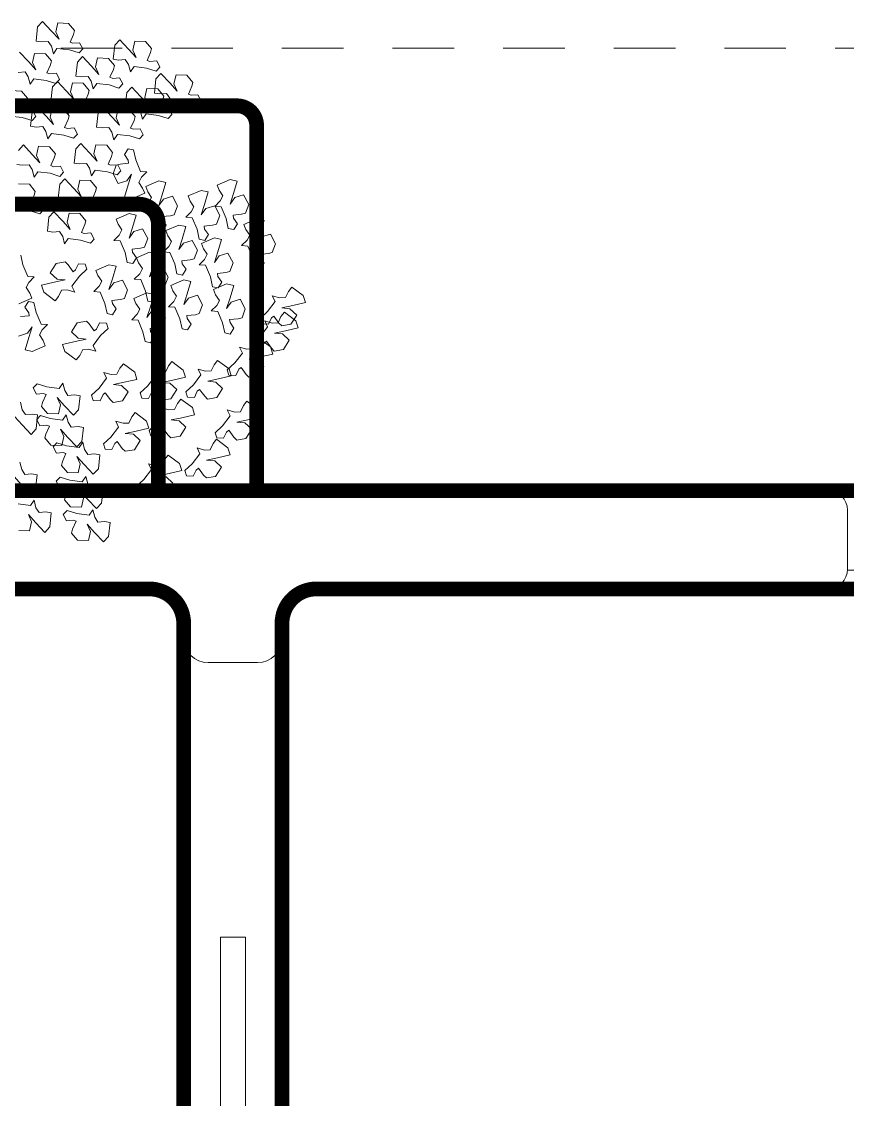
# Model space of a CAD drawing. Header units: metres. Extents: x 14 to 11050, y -346 to 476.
# Drawn here: x 219.482 to 221.162, y -199.29 to -197.098 of the extents above; entities that cross this region are included whole.
import ezdxf

# ---------------------------------------------------------------- set-up
doc = ezdxf.new("R2010")
doc.units = ezdxf.units.M
doc.linetypes.add('0', pattern=[0])
doc.linetypes.add('HIDDEN2', pattern=[0.1875, 0.125, -0.0625])
doc.layers.get('0').update_dxf_attribs({"color": 250, "linetype": '0', "lineweight": 20})
for name, color, linetype, lineweight in [('A-DOOR', 35, 'Continuous', 5), ('A-WALL', 250, 'Continuous', 20), ('ARBOLES', 86, 'Continuous', 0), ('baños', 140, 'Continuous', 0), ('muros bajitos', 252, 'Continuous', 5), ('SE-3', 253, 'Continuous', 5)]:
    doc.layers.add(name, color=color, linetype=linetype, lineweight=lineweight)
doc.layers.add('REVESTIMIENTO EXTERIOR', color=7, linetype='Continuous', lineweight=5, true_color=0xffdebd)
doc.layers.add('Techos 1', color=7, linetype='HIDDEN2', lineweight=9, true_color=0x42391a)
doc.styles.get("Standard").update_dxf_attribs({"font": 'arial.ttf', "height": 0.1875})

# ---------------------------------------------------------------- blocks, each defined once
blk = doc.blocks.new('TREES')
at = {"layer": 'ARBOLES', "color": 252, "true_color": 0x8da178}
for p, q in [((-0.02161, 0.17486), (-0.02471, 0.17078)), ((-0.01485, 0.16891), (-0.02161, 0.17486)), ((-0.01112, 0.1749), (-0.01194, 0.16854)), ((-0.00358, 0.17531), (-0.01112, 0.1749)), ((0.00101, 0.17078), (-0.00358, 0.17531)), ((-0.02471, 0.17078), (-0.02491, 0.16095)), ((-0.00918, 0.16367), (-0.01485, 0.16891)), ((-0.01194, 0.16854), (-0.00918, 0.16367)), ((-0.00134, 0.16237), (0.00054, 0.16802)), ((0.00054, 0.16802), (0.00101, 0.17078)), ((0.03271, 0.16734), (0.02961, 0.16326)), ((0.03947, 0.16139), (0.03271, 0.16734)), ((0.0432, 0.16738), (0.04237, 0.16102)), ((0.05074, 0.16779), (0.0432, 0.16738)), ((0.05533, 0.16326), (0.05074, 0.16779)), ((-0.02491, 0.16095), (-0.02107, 0.16073)), ((-0.02107, 0.16073), (-0.01644, 0.16153)), ((-0.01644, 0.16153), (-0.014, 0.1584)), ((-0.014, 0.1584), (-0.01216, 0.15338)), ((-0.01216, 0.15338), (-0.01, 0.1573)), ((-0.01, 0.1573), (-0.00136, 0.15702)), ((-0.00136, 0.15702), (0.00556, 0.15556)), ((0.00066, 0.16182), (-0.00134, 0.16237)), ((0.00528, 0.16262), (0.00066, 0.16182)), ((0.00788, 0.15862), (0.00528, 0.16262)), ((0.00556, 0.15556), (0.00788, 0.15862)), ((0.02961, 0.16326), (0.02941, 0.15343)), ((0.04514, 0.15615), (0.03947, 0.16139)), ((0.04237, 0.16102), (0.04514, 0.15615)), ((0.05297, 0.15485), (0.05486, 0.1605)), ((0.05486, 0.1605), (0.05533, 0.16326)), ((-0.02889, 0.14637), (-0.03565, 0.15233)), ((-0.02516, 0.15237), (-0.02598, 0.146)), ((-0.01762, 0.15277), (-0.02516, 0.15237)), ((-0.01303, 0.14824), (-0.01762, 0.15277)), ((0.00817, 0.15327), (0.00508, 0.14919)), ((0.01493, 0.14732), (0.00817, 0.15327)), ((0.01866, 0.15331), (0.01784, 0.14695)), ((0.0262, 0.15372), (0.01866, 0.15331)), ((0.03079, 0.14919), (0.0262, 0.15372)), ((0.02941, 0.15343), (0.03325, 0.15321)), ((0.03325, 0.15321), (0.03788, 0.15401)), ((0.03788, 0.15401), (0.04032, 0.15089)), ((0.04032, 0.15089), (0.04215, 0.14586)), ((0.04215, 0.14586), (0.04432, 0.14978)), ((0.04432, 0.14978), (0.05296, 0.1495)), ((0.05296, 0.1495), (0.05988, 0.14804)), ((0.05497, 0.1543), (0.05297, 0.15485)), ((0.0596, 0.1551), (0.05497, 0.1543)), ((0.0622, 0.1511), (0.0596, 0.1551)), ((0.05988, 0.14804), (0.0622, 0.1511)), ((-0.02321, 0.14113), (-0.02889, 0.14637)), ((-0.02598, 0.146), (-0.02321, 0.14113)), ((-0.01538, 0.13983), (-0.01349, 0.14549)), ((-0.01349, 0.14549), (-0.01303, 0.14824)), ((0.00508, 0.14919), (0.00487, 0.13936)), ((0.02061, 0.14208), (0.01493, 0.14732)), ((0.01784, 0.14695), (0.02061, 0.14208)), ((0.02844, 0.14078), (0.03033, 0.14643)), ((0.03033, 0.14643), (0.03079, 0.14919)), ((0.06028, 0.14261), (0.06008, 0.13278)), ((0.06337, 0.1467), (0.06028, 0.14261)), ((0.07013, 0.14075), (0.06337, 0.1467)), ((0.07386, 0.14674), (0.07304, 0.14037)), ((0.0814, 0.14715), (0.07386, 0.14674)), ((0.08599, 0.14262), (0.0814, 0.14715)), ((0.08553, 0.13986), (0.08599, 0.14262)), ((-0.0351, 0.1382), (-0.03048, 0.139)), ((-0.03048, 0.139), (-0.02803, 0.13587)), ((-0.02803, 0.13587), (-0.0262, 0.13084)), ((-0.0262, 0.13084), (-0.02404, 0.13476)), ((-0.02404, 0.13476), (-0.01539, 0.13448)), ((-0.01539, 0.13448), (-0.00847, 0.13303)), ((-0.01338, 0.13928), (-0.01538, 0.13983)), ((-0.00875, 0.14008), (-0.01338, 0.13928)), ((-0.00759, 0.13449), (-0.01069, 0.1304)), ((-0.00616, 0.13608), (-0.00875, 0.14008)), ((-0.00847, 0.13303), (-0.00616, 0.13608)), ((-0.00083, 0.12853), (-0.00759, 0.13449)), ((0.0029, 0.13452), (0.00207, 0.12816)), ((0.01044, 0.13493), (0.0029, 0.13452)), ((0.00487, 0.13936), (0.00872, 0.13914)), ((0.00872, 0.13914), (0.01334, 0.13994)), ((0.01502, 0.1304), (0.01044, 0.13493)), ((0.01334, 0.13994), (0.01579, 0.13681)), ((0.01579, 0.13681), (0.01762, 0.13179)), ((0.01762, 0.13179), (0.01978, 0.13571)), ((0.01978, 0.13571), (0.02843, 0.13543)), ((0.02843, 0.13543), (0.03535, 0.13397)), ((0.03044, 0.14023), (0.02844, 0.14078)), ((0.03507, 0.14103), (0.03044, 0.14023)), ((0.03766, 0.13703), (0.03507, 0.14103)), ((0.03535, 0.13397), (0.03766, 0.13703)), ((0.04409, 0.13543), (0.04099, 0.13135)), ((0.05085, 0.12948), (0.04409, 0.13543)), ((0.05458, 0.13547), (0.05376, 0.12911)), ((0.06212, 0.13588), (0.05458, 0.13547)), ((0.06671, 0.13135), (0.06212, 0.13588)), ((0.07581, 0.13551), (0.07013, 0.14075)), ((0.07304, 0.14037), (0.07581, 0.13551)), ((0.08364, 0.13421), (0.08553, 0.13986)), ((0.09027, 0.13446), (0.08564, 0.13366)), ((0.09286, 0.13046), (0.09027, 0.13446)), ((-0.01069, 0.1304), (-0.01089, 0.12057)), ((0.00484, 0.12329), (-0.00083, 0.12853)), ((0.00207, 0.12816), (0.00484, 0.12329)), ((0.01267, 0.12199), (0.01456, 0.12764)), ((0.01456, 0.12764), (0.01502, 0.1304)), ((0.04099, 0.13135), (0.04079, 0.12152)), ((0.05652, 0.12424), (0.05085, 0.12948)), ((0.05376, 0.12911), (0.05652, 0.12424)), ((0.06008, 0.13278), (0.06392, 0.13257)), ((0.06392, 0.13257), (0.06855, 0.13337)), ((0.06436, 0.12294), (0.06624, 0.12859)), ((0.06624, 0.12859), (0.06671, 0.13135)), ((0.06855, 0.13337), (0.07099, 0.13024)), ((0.07099, 0.13024), (0.07282, 0.12521)), ((0.07282, 0.12521), (0.07499, 0.12914)), ((0.07499, 0.12914), (0.08363, 0.12886)), ((0.08363, 0.12886), (0.09055, 0.1274)), ((0.08564, 0.13366), (0.08364, 0.13421)), ((0.09055, 0.1274), (0.09286, 0.13046)), ((-0.03163, 0.12556), (-0.03917, 0.12515)), ((-0.02704, 0.12103), (-0.03163, 0.12556)), ((-0.02751, 0.11827), (-0.02704, 0.12103)), ((-0.01089, 0.12057), (-0.00705, 0.12035)), ((-0.00705, 0.12035), (-0.00242, 0.12116)), ((-0.00242, 0.12116), (0.00002, 0.11803)), ((0.01467, 0.12144), (0.01267, 0.12199)), ((0.0193, 0.12224), (0.01467, 0.12144)), ((0.02189, 0.11824), (0.0193, 0.12224)), ((0.03618, 0.11951), (0.03536, 0.11314)), ((0.04372, 0.11991), (0.03618, 0.11951)), ((0.04079, 0.12152), (0.04463, 0.1213)), ((0.04831, 0.11538), (0.04372, 0.11991)), ((0.04463, 0.1213), (0.04926, 0.1221)), ((0.04926, 0.1221), (0.0517, 0.11897)), ((0.06636, 0.12239), (0.06436, 0.12294)), ((0.07098, 0.12319), (0.06636, 0.12239)), ((0.07358, 0.11919), (0.07098, 0.12319)), ((-0.0294, 0.11262), (-0.02751, 0.11827)), ((-0.0274, 0.11207), (-0.0294, 0.11262)), ((-0.02277, 0.11287), (-0.0274, 0.11207)), ((-0.01986, 0.11572), (-0.02296, 0.11163)), ((-0.02017, 0.10887), (-0.02277, 0.11287)), ((-0.0131, 0.10977), (-0.01986, 0.11572)), ((-0.00937, 0.11576), (-0.01019, 0.10939)), ((-0.00183, 0.11616), (-0.00937, 0.11576)), ((0.00276, 0.11163), (-0.00183, 0.11616)), ((0.00002, 0.11803), (0.00185, 0.113)), ((0.00185, 0.113), (0.00402, 0.11692)), ((0.00402, 0.11692), (0.01266, 0.11664)), ((0.01266, 0.11664), (0.01958, 0.11519)), ((0.01958, 0.11519), (0.02189, 0.11824)), ((0.02259, 0.11538), (0.02239, 0.10555)), ((0.02569, 0.11947), (0.02259, 0.11538)), ((0.03245, 0.11351), (0.02569, 0.11947)), ((0.03812, 0.10827), (0.03245, 0.11351)), ((0.03536, 0.11314), (0.03812, 0.10827)), ((0.04596, 0.10697), (0.04784, 0.11263)), ((0.04784, 0.11263), (0.04831, 0.11538)), ((0.0517, 0.11897), (0.05354, 0.11394)), ((0.05354, 0.11394), (0.0557, 0.11787)), ((0.0557, 0.11787), (0.06434, 0.11759)), ((0.06434, 0.11759), (0.07126, 0.11613)), ((0.07126, 0.11613), (0.07358, 0.11919)), ((-0.03805, 0.10755), (-0.02941, 0.10727)), ((-0.02941, 0.10727), (-0.02249, 0.10581)), ((-0.02296, 0.11163), (-0.02316, 0.1018)), ((-0.02249, 0.10581), (-0.02017, 0.10887)), ((-0.00743, 0.10452), (-0.0131, 0.10977)), ((-0.01019, 0.10939), (-0.00743, 0.10452)), ((0.00041, 0.10322), (0.00229, 0.10888)), ((0.00229, 0.10888), (0.00276, 0.11163)), ((0.02239, 0.10555), (0.02623, 0.10534)), ((0.02623, 0.10534), (0.03086, 0.10614)), ((0.03086, 0.10614), (0.0333, 0.10301)), ((0.04795, 0.10642), (0.04596, 0.10697)), ((0.05258, 0.10722), (0.04795, 0.10642)), ((0.05518, 0.10322), (0.05258, 0.10722)), ((-0.02316, 0.1018), (-0.01932, 0.10159)), ((-0.01932, 0.10159), (-0.01469, 0.10239)), ((-0.01469, 0.10239), (-0.01225, 0.09926)), ((-0.01225, 0.09926), (-0.01041, 0.09423)), ((-0.01041, 0.09423), (-0.00825, 0.09816)), ((-0.00825, 0.09816), (0.00039, 0.09787)), ((0.00039, 0.09787), (0.00731, 0.09642)), ((0.0024, 0.10267), (0.00041, 0.10322)), ((0.00703, 0.10347), (0.0024, 0.10267)), ((0.00963, 0.09947), (0.00703, 0.10347)), ((0.00731, 0.09642), (0.00963, 0.09947)), ((0.0333, 0.10301), (0.03514, 0.09798)), ((0.03514, 0.09798), (0.0373, 0.1019)), ((0.0373, 0.1019), (0.04594, 0.10162)), ((0.04594, 0.10162), (0.05286, 0.10017)), ((0.05286, 0.10017), (0.05518, 0.10322)), ((0.01256, 0.09318), (0.00946, 0.08909)), ((0.01932, 0.08723), (0.01256, 0.09318)), ((0.02305, 0.09322), (0.02222, 0.08685)), ((0.03059, 0.09363), (0.02305, 0.09322)), ((0.03517, 0.08909), (0.03059, 0.09363)), ((0.04553, 0.09265), (0.04337, 0.0884)), ((0.04934, 0.09217), (0.04553, 0.09265)), ((0.05154, 0.08545), (0.04934, 0.09217)), ((-0.02688, 0.08848), (-0.02998, 0.0844)), ((-0.02012, 0.08253), (-0.02688, 0.08848)), ((-0.01445, 0.07729), (-0.02012, 0.08253)), ((-0.01639, 0.08852), (-0.01721, 0.08216)), ((-0.00885, 0.08893), (-0.01639, 0.08852)), ((-0.00426, 0.0844), (-0.00885, 0.08893)), ((-0.00472, 0.08164), (-0.00426, 0.0844)), ((0.00946, 0.08909), (0.00926, 0.07926)), ((0.02499, 0.08198), (0.01932, 0.08723)), ((0.02222, 0.08685), (0.02499, 0.08198)), ((0.03282, 0.08069), (0.03471, 0.08634)), ((0.03471, 0.08634), (0.03517, 0.08909)), ((0.0469, 0.08279), (0.04106, 0.08159)), ((0.04337, 0.0884), (0.04638, 0.08479)), ((0.04638, 0.08479), (0.0469, 0.08279)), ((0.05561, 0.07782), (0.05154, 0.08545)), ((-0.02634, 0.07435), (-0.02171, 0.07515)), ((-0.02171, 0.07515), (-0.01926, 0.07202)), ((-0.01721, 0.08216), (-0.01445, 0.07729)), ((-0.00661, 0.07599), (-0.00472, 0.08164)), ((-0.00461, 0.07544), (-0.00661, 0.07599)), ((0.00002, 0.07624), (-0.00461, 0.07544)), ((0.00261, 0.07224), (0.00002, 0.07624)), ((0.00926, 0.07926), (0.0131, 0.07905)), ((0.0131, 0.07905), (0.01773, 0.07985)), ((0.01773, 0.07985), (0.02017, 0.07672)), ((0.02017, 0.07672), (0.022, 0.07169)), ((0.022, 0.07169), (0.02417, 0.07562)), ((0.02417, 0.07562), (0.03281, 0.07534)), ((0.03281, 0.07534), (0.03973, 0.07388)), ((0.03482, 0.08013), (0.03282, 0.08069)), ((0.03945, 0.08094), (0.03482, 0.08013)), ((0.03844, 0.08062), (0.03681, 0.07438)), ((0.04106, 0.08159), (0.03844, 0.08062)), ((0.04205, 0.07694), (0.03945, 0.08094)), ((0.03973, 0.07388), (0.04205, 0.07694)), ((0.04686, 0.07052), (0.04969, 0.07535)), ((0.04969, 0.07535), (0.04799, 0.06782)), ((0.0601, 0.07791), (0.05561, 0.07782)), ((0.05666, 0.07381), (0.0601, 0.07791)), ((0.11789, 0.07807), (0.10928, 0.07333)), ((0.12298, 0.07743), (0.11789, 0.07807)), ((0.12121, 0.0686), (0.12298, 0.07743)), ((-0.03018, 0.07457), (-0.02634, 0.07435)), ((-0.01926, 0.07202), (-0.01743, 0.06699)), ((-0.01743, 0.06699), (-0.01527, 0.07092)), ((-0.01527, 0.07092), (-0.00663, 0.07064)), ((-0.00663, 0.07064), (0.00029, 0.06918)), ((0.00029, 0.06918), (0.00261, 0.07224)), ((0.00379, 0.06784), (0.00069, 0.06375)), ((0.01055, 0.06189), (0.00379, 0.06784)), ((0.01428, 0.06788), (0.01346, 0.06151)), ((0.02182, 0.06829), (0.01428, 0.06788)), ((0.02641, 0.06375), (0.02182, 0.06829)), ((0.03681, 0.07438), (0.04093, 0.06805)), ((0.04093, 0.06805), (0.04686, 0.07052)), ((0.04799, 0.06782), (0.04621, 0.05899)), ((0.05517, 0.07013), (0.05666, 0.07381)), ((0.05818, 0.06652), (0.05517, 0.07013)), ((0.06883, 0.07244), (0.06021, 0.0677)), ((0.06021, 0.0677), (0.06195, 0.06427)), ((0.07391, 0.0718), (0.06883, 0.07244)), ((0.07214, 0.06297), (0.07391, 0.0718)), ((0.09863, 0.06869), (0.09001, 0.06395)), ((0.10372, 0.06805), (0.09863, 0.06869)), ((0.10194, 0.05922), (0.10372, 0.06805)), ((0.10928, 0.07333), (0.11102, 0.06989)), ((0.11102, 0.06989), (0.11402, 0.06628)), ((0.1195, 0.06106), (0.12121, 0.0686)), ((0.12826, 0.06836), (0.12234, 0.06589)), ((0.13238, 0.06204), (0.12826, 0.06836)), ((-0.02023, 0.06172), (-0.02777, 0.06131)), ((-0.01564, 0.05718), (-0.02023, 0.06172)), ((0.00069, 0.06375), (0.00049, 0.05392)), ((0.01622, 0.05665), (0.01055, 0.06189)), ((0.01346, 0.06151), (0.01622, 0.05665)), ((0.02406, 0.05535), (0.02594, 0.061)), ((0.02594, 0.061), (0.02641, 0.06375)), ((0.0513, 0.05835), (0.05991, 0.06309)), ((0.05991, 0.06309), (0.05818, 0.06652)), ((0.06195, 0.06427), (0.06496, 0.06066)), ((0.06496, 0.06066), (0.06347, 0.05698)), ((0.07044, 0.05544), (0.07214, 0.06297)), ((0.07327, 0.06027), (0.07044, 0.05544)), ((0.07919, 0.06274), (0.07327, 0.06027)), ((0.08332, 0.05641), (0.07919, 0.06274)), ((0.09001, 0.06395), (0.09175, 0.06052)), ((0.09175, 0.06052), (0.09476, 0.05691)), ((0.11254, 0.0626), (0.1091, 0.0585)), ((0.11402, 0.06628), (0.11254, 0.0626)), ((0.12234, 0.06589), (0.1195, 0.06106)), ((0.13075, 0.0558), (0.13238, 0.06204)), ((-0.01799, 0.04878), (-0.01611, 0.05443)), ((-0.01611, 0.05443), (-0.01564, 0.05718)), ((0.00049, 0.05392), (0.00433, 0.05371)), ((0.00433, 0.05371), (0.00896, 0.05451)), ((0.00896, 0.05451), (0.0114, 0.05138)), ((0.02605, 0.0548), (0.02406, 0.05535)), ((0.03068, 0.0556), (0.02605, 0.0548)), ((0.03328, 0.0516), (0.03068, 0.0556)), ((0.04621, 0.05899), (0.0513, 0.05835)), ((0.06347, 0.05698), (0.06003, 0.05288)), ((0.06003, 0.05288), (0.06451, 0.05297)), ((0.06451, 0.05297), (0.06859, 0.04534)), ((0.08168, 0.05017), (0.08332, 0.05641)), ((0.09327, 0.05323), (0.08983, 0.04913)), ((0.09476, 0.05691), (0.09327, 0.05323)), ((0.10024, 0.05169), (0.10194, 0.05922)), ((0.10307, 0.05652), (0.10024, 0.05169)), ((0.109, 0.05899), (0.10307, 0.05652)), ((0.11312, 0.05266), (0.109, 0.05899)), ((0.1091, 0.0585), (0.11358, 0.05859)), ((0.11149, 0.04642), (0.11312, 0.05266)), ((0.11358, 0.05859), (0.11766, 0.05097)), ((0.1223, 0.05363), (0.12814, 0.05482)), ((0.12282, 0.05162), (0.1223, 0.05363)), ((0.12814, 0.05482), (0.13075, 0.0558)), ((0.13893, 0.05273), (0.13031, 0.04799)), ((0.14402, 0.05209), (0.13893, 0.05273)), ((-0.016, 0.04822), (-0.01799, 0.04878)), ((-0.01137, 0.04902), (-0.016, 0.04822)), ((-0.00877, 0.04502), (-0.01137, 0.04902)), ((-0.01109, 0.04197), (-0.00877, 0.04502)), ((0.01657, 0.04482), (0.00903, 0.04442)), ((0.0114, 0.05138), (0.01324, 0.04635)), ((0.01324, 0.04635), (0.0154, 0.05028)), ((0.0154, 0.05028), (0.02404, 0.05)), ((0.02116, 0.04029), (0.01657, 0.04482)), ((0.02404, 0.05), (0.03096, 0.04854)), ((0.03096, 0.04854), (0.03328, 0.0516)), ((0.05043, 0.04803), (0.04181, 0.04329)), ((0.05551, 0.04739), (0.05043, 0.04803)), ((0.05374, 0.03856), (0.05551, 0.04739)), ((0.06859, 0.04534), (0.07079, 0.03862)), ((0.07323, 0.048), (0.07907, 0.0492)), ((0.07375, 0.046), (0.07323, 0.048)), ((0.07676, 0.04239), (0.07375, 0.046)), ((0.07907, 0.0492), (0.08168, 0.05017)), ((0.08983, 0.04913), (0.09431, 0.04922)), ((0.09431, 0.04922), (0.09839, 0.04159)), ((0.10303, 0.04425), (0.10887, 0.04545)), ((0.10887, 0.04545), (0.11149, 0.04642)), ((0.11766, 0.05097), (0.11986, 0.04424)), ((0.12583, 0.04801), (0.12282, 0.05162)), ((0.12366, 0.04377), (0.12583, 0.04801)), ((0.13031, 0.04799), (0.13205, 0.04455)), ((0.14224, 0.04326), (0.14402, 0.05209)), ((-0.02665, 0.04371), (-0.01801, 0.04343)), ((-0.01801, 0.04343), (-0.01109, 0.04197)), ((-0.00456, 0.04029), (-0.00476, 0.03046)), ((-0.00146, 0.04438), (-0.00456, 0.04029)), ((0.0053, 0.03842), (-0.00146, 0.04438)), ((0.01097, 0.03318), (0.0053, 0.03842)), ((0.00903, 0.04442), (0.00821, 0.03805)), ((0.00821, 0.03805), (0.01097, 0.03318)), ((0.01881, 0.03188), (0.02069, 0.03754)), ((0.02069, 0.03754), (0.02116, 0.04029)), ((0.04181, 0.04329), (0.04355, 0.03986)), ((0.04355, 0.03986), (0.04656, 0.03625)), ((0.05203, 0.03103), (0.05374, 0.03856)), ((0.06079, 0.03833), (0.05487, 0.03585)), ((0.06491, 0.032), (0.06079, 0.03833)), ((0.07079, 0.03862), (0.07459, 0.03814)), ((0.07459, 0.03814), (0.07676, 0.04239)), ((0.08548, 0.04333), (0.07686, 0.03859)), ((0.07686, 0.03859), (0.0786, 0.03516)), ((0.09057, 0.04269), (0.08548, 0.04333)), ((0.08879, 0.03386), (0.09057, 0.04269)), ((0.09839, 0.04159), (0.10059, 0.03487)), ((0.10355, 0.04225), (0.10303, 0.04425)), ((0.10656, 0.03864), (0.10355, 0.04225)), ((0.10439, 0.03439), (0.10656, 0.03864)), ((0.11986, 0.04424), (0.12366, 0.04377)), ((0.13205, 0.04455), (0.13506, 0.04094)), ((0.13506, 0.04094), (0.13357, 0.03726)), ((0.14054, 0.03572), (0.14224, 0.04326)), ((0.14337, 0.04055), (0.14054, 0.03572)), ((0.1493, 0.04302), (0.14337, 0.04055)), ((0.15342, 0.0367), (0.1493, 0.04302)), ((-0.00476, 0.03046), (-0.00092, 0.03025)), ((-0.00092, 0.03025), (0.00371, 0.03105)), ((0.00371, 0.03105), (0.00615, 0.02792)), ((0.02081, 0.03133), (0.01881, 0.03188)), ((0.02543, 0.03213), (0.02081, 0.03133)), ((0.02803, 0.02813), (0.02543, 0.03213)), ((0.04507, 0.03257), (0.04163, 0.02847)), ((0.04656, 0.03625), (0.04507, 0.03257)), ((0.05487, 0.03585), (0.05203, 0.03103)), ((0.06328, 0.02576), (0.06491, 0.032)), ((0.0786, 0.03516), (0.08161, 0.03155)), ((0.08161, 0.03155), (0.08012, 0.02787)), ((0.08709, 0.02633), (0.08879, 0.03386)), ((0.08992, 0.03116), (0.08709, 0.02633)), ((0.09584, 0.03363), (0.08992, 0.03116)), ((0.09997, 0.0273), (0.09584, 0.03363)), ((0.10059, 0.03487), (0.10439, 0.03439)), ((0.1109, 0.03676), (0.10228, 0.03202)), ((0.10228, 0.03202), (0.10402, 0.02859)), ((0.11598, 0.03612), (0.1109, 0.03676)), ((0.11421, 0.02729), (0.11598, 0.03612)), ((0.13357, 0.03726), (0.13013, 0.03316)), ((0.13013, 0.03316), (0.13461, 0.03325)), ((0.13461, 0.03325), (0.13869, 0.02563)), ((0.14917, 0.02948), (0.15179, 0.03046)), ((0.15179, 0.03046), (0.15342, 0.0367)), ((0.00615, 0.02792), (0.00799, 0.02289)), ((0.00799, 0.02289), (0.01015, 0.02681)), ((0.01015, 0.02681), (0.01879, 0.02653)), ((0.01879, 0.02653), (0.02571, 0.02508)), ((0.02571, 0.02508), (0.02803, 0.02813)), ((0.04163, 0.02847), (0.04611, 0.02855)), ((0.04611, 0.02855), (0.05019, 0.02093)), ((0.05483, 0.02359), (0.06067, 0.02478)), ((0.05535, 0.02159), (0.05483, 0.02359)), ((0.06708, 0.02269), (0.05846, 0.01795)), ((0.06067, 0.02478), (0.06328, 0.02576)), ((0.07217, 0.02205), (0.06708, 0.02269)), ((0.08012, 0.02787), (0.07668, 0.02377)), ((0.07668, 0.02377), (0.08116, 0.02386)), ((0.08116, 0.02386), (0.08524, 0.01623)), ((0.09833, 0.02106), (0.09997, 0.0273)), ((0.10402, 0.02859), (0.10703, 0.02498)), ((0.10703, 0.02498), (0.10554, 0.0213)), ((0.1125, 0.01976), (0.11421, 0.02729)), ((0.11534, 0.02459), (0.1125, 0.01976)), ((0.12126, 0.02706), (0.11534, 0.02459)), ((0.12538, 0.02073), (0.12126, 0.02706)), ((0.13869, 0.02563), (0.14089, 0.0189)), ((0.14333, 0.02829), (0.14917, 0.02948)), ((0.14385, 0.02628), (0.14333, 0.02829)), ((0.14686, 0.02267), (0.14385, 0.02628)), ((0.14469, 0.01843), (0.14686, 0.02267)), ((0.05019, 0.02093), (0.05239, 0.01421)), ((0.05836, 0.01798), (0.05535, 0.02159)), ((0.05619, 0.01373), (0.05836, 0.01798)), ((0.05846, 0.01795), (0.0602, 0.01452)), ((0.07039, 0.01322), (0.07217, 0.02205)), ((0.08524, 0.01623), (0.08744, 0.00951)), ((0.08988, 0.01889), (0.09572, 0.02009)), ((0.0904, 0.01689), (0.08988, 0.01889)), ((0.09341, 0.01328), (0.0904, 0.01689)), ((0.09572, 0.02009), (0.09833, 0.02106)), ((0.10554, 0.0213), (0.1021, 0.0172)), ((0.1021, 0.0172), (0.10658, 0.01729)), ((0.10658, 0.01729), (0.11066, 0.00966)), ((0.12375, 0.01449), (0.12538, 0.02073)), ((0.14089, 0.0189), (0.14469, 0.01843)), ((-0.01943, 0.00566), (-0.02163, 0.01238)), ((0.00337, 0.00875), (-0.00005, 0.00202)), ((0.00959, 0.01046), (0.00337, 0.00875)), ((0.01174, 0.00868), (0.00959, 0.01046)), ((0.0157, 0.00422), (0.01174, 0.00868)), ((0.0188, 0.01008), (0.01717, 0.00567)), ((0.02356, 0.01033), (0.0188, 0.01008)), ((0.02504, 0.0068), (0.02356, 0.01033)), ((0.03991, 0.01142), (0.03129, 0.00668)), ((0.045, 0.01078), (0.03991, 0.01142)), ((0.04322, 0.00195), (0.045, 0.01078)), ((0.05239, 0.01421), (0.05619, 0.01373)), ((0.0602, 0.01452), (0.06321, 0.01091)), ((0.06321, 0.01091), (0.06172, 0.00723)), ((0.06869, 0.00569), (0.07039, 0.01322)), ((0.07152, 0.01052), (0.06869, 0.00569)), ((0.07744, 0.01299), (0.07152, 0.01052)), ((0.08157, 0.00666), (0.07744, 0.01299)), ((0.08744, 0.00951), (0.09124, 0.00903)), ((0.09124, 0.00903), (0.09341, 0.01328)), ((0.11066, 0.00966), (0.11286, 0.00294)), ((0.1153, 0.01232), (0.12114, 0.01352)), ((0.11582, 0.01032), (0.1153, 0.01232)), ((0.11883, 0.00671), (0.11582, 0.01032)), ((0.12114, 0.01352), (0.12375, 0.01449)), ((0.16753, 0.00781), (0.16542, 0.00459)), ((0.17594, 0.00272), (0.16753, 0.00781)), ((-0.01535, -0.00196), (-0.01943, 0.00566)), ((-0.00005, 0.00202), (0.00506, -0.00188)), ((0.01717, 0.00567), (0.0157, 0.00422)), ((0.01576, -0.00581), (0.02032, 0.00153)), ((0.02032, 0.00153), (0.02504, 0.0068)), ((0.03129, 0.00668), (0.03303, 0.00325)), ((0.03303, 0.00325), (0.03604, -0.00036)), ((0.04152, -0.00558), (0.04322, 0.00195)), ((0.05027, 0.00172), (0.04435, -0.00075)), ((0.0544, -0.00461), (0.05027, 0.00172)), ((0.06172, 0.00723), (0.05828, 0.00313)), ((0.05828, 0.00313), (0.06276, 0.00321)), ((0.06276, 0.00321), (0.06684, -0.00441)), ((0.07732, -0.00055), (0.07993, 0.00042)), ((0.07993, 0.00042), (0.08157, 0.00666)), ((0.09249, 0.00578), (0.08388, 0.00104)), ((0.08388, 0.00104), (0.08562, -0.0024)), ((0.09758, 0.00514), (0.09249, 0.00578)), ((0.09581, -0.00369), (0.09758, 0.00514)), ((0.11286, 0.00294), (0.11666, 0.00246)), ((0.12228, 0.00578), (0.11366, 0.00104)), ((0.11366, 0.00104), (0.1154, -0.0024)), ((0.11666, 0.00246), (0.11883, 0.00671)), ((0.12737, 0.00514), (0.12228, 0.00578)), ((0.12559, -0.00369), (0.12737, 0.00514)), ((0.1546, 0.00056), (0.15691, -0.00328)), ((0.15987, -0.00037), (0.1546, 0.00056)), ((0.1638, 0.00018), (0.15987, -0.00037)), ((0.16542, 0.00459), (0.1638, 0.00018)), ((0.17793, -0.00201), (0.17594, 0.00272)), ((-0.0158, -0.00966), (-0.01431, -0.00598)), ((-0.01087, -0.00188), (-0.01535, -0.00196)), ((-0.01431, -0.00598), (-0.01087, -0.00188)), ((0.00328, -0.00421), (-0.00526, -0.00709)), ((-0.00526, -0.00709), (-0.00327, -0.01181)), ((0.01066, -0.00192), (0.00328, -0.00421)), ((0.00506, -0.00188), (0.01066, -0.00192)), ((0.01808, -0.00965), (0.01576, -0.00581)), ((0.03455, -0.00404), (0.03111, -0.00814)), ((0.03604, -0.00036), (0.03455, -0.00404)), ((0.04435, -0.00075), (0.04152, -0.00558)), ((0.05277, -0.01085), (0.0544, -0.00461)), ((0.06796, -0.00547), (0.05935, -0.01021)), ((0.06684, -0.00441), (0.06904, -0.01113)), ((0.07305, -0.00611), (0.06796, -0.00547)), ((0.07127, -0.01494), (0.07305, -0.00611)), ((0.07148, -0.00175), (0.07732, -0.00055)), ((0.072, -0.00375), (0.07148, -0.00175)), ((0.07501, -0.00736), (0.072, -0.00375)), ((0.07284, -0.01161), (0.07501, -0.00736)), ((0.08562, -0.0024), (0.08862, -0.00601)), ((0.08862, -0.00601), (0.08714, -0.00969)), ((0.0941, -0.01123), (0.09581, -0.00369)), ((0.09694, -0.0064), (0.0941, -0.01123)), ((0.10286, -0.00393), (0.09694, -0.0064)), ((0.10698, -0.01025), (0.10286, -0.00393)), ((0.1154, -0.0024), (0.11841, -0.00601)), ((0.11841, -0.00601), (0.11692, -0.00969)), ((0.12389, -0.01123), (0.12559, -0.00369)), ((0.12672, -0.0064), (0.12389, -0.01123)), ((0.13264, -0.00393), (0.12672, -0.0064)), ((0.13677, -0.01025), (0.13264, -0.00393)), ((0.15691, -0.00328), (0.15235, -0.01062)), ((0.16202, -0.00717), (0.16939, -0.00488)), ((0.16762, -0.00721), (0.16202, -0.00717)), ((0.17272, -0.01111), (0.16762, -0.00721)), ((0.16939, -0.00488), (0.17793, -0.00201)), ((-0.01279, -0.01327), (-0.0158, -0.00966)), ((-0.01106, -0.0167), (-0.01279, -0.01327)), ((-0.00327, -0.01181), (0.00515, -0.0169)), ((0.00515, -0.0169), (0.00725, -0.01368)), ((0.00725, -0.01368), (0.00887, -0.00927)), ((0.00887, -0.00927), (0.0128, -0.00872)), ((0.0128, -0.00872), (0.01808, -0.00965)), ((0.03111, -0.00814), (0.03559, -0.00805)), ((0.03559, -0.00805), (0.03967, -0.01568)), ((0.04431, -0.01302), (0.05015, -0.01182)), ((0.04483, -0.01502), (0.04431, -0.01302)), ((0.05015, -0.01182), (0.05277, -0.01085)), ((0.05935, -0.01021), (0.06108, -0.01365)), ((0.06108, -0.01365), (0.06409, -0.01725)), ((0.06904, -0.01113), (0.07284, -0.01161)), ((0.08714, -0.00969), (0.0837, -0.01379)), ((0.0837, -0.01379), (0.08818, -0.0137)), ((0.08818, -0.0137), (0.09226, -0.02132)), ((0.10535, -0.01649), (0.10698, -0.01025)), ((0.11692, -0.00969), (0.11348, -0.01379)), ((0.11348, -0.01379), (0.11796, -0.0137)), ((0.11796, -0.0137), (0.12204, -0.02132)), ((0.13514, -0.01649), (0.13677, -0.01025)), ((0.15235, -0.01062), (0.14763, -0.01589)), ((0.15388, -0.01917), (0.1555, -0.01477)), ((0.1555, -0.01477), (0.15698, -0.01331)), ((0.15698, -0.01331), (0.16093, -0.01777)), ((0.16192, -0.01325), (0.1603, -0.01766)), ((0.16403, -0.01003), (0.16192, -0.01325)), ((0.17244, -0.01512), (0.16403, -0.01003)), ((0.1693, -0.01784), (0.17272, -0.01111)), ((-0.01967, -0.02144), (-0.01106, -0.0167)), ((-0.01317, -0.01907), (-0.01533, -0.02332)), ((-0.00936, -0.01955), (-0.01317, -0.01907)), ((-0.00716, -0.02627), (-0.00936, -0.01955)), ((0.03967, -0.01568), (0.04187, -0.0224)), ((0.04187, -0.0224), (0.04567, -0.02288)), ((0.04784, -0.01863), (0.04483, -0.01502)), ((0.04567, -0.02288), (0.04784, -0.01863)), ((0.0626, -0.02093), (0.05916, -0.02504)), ((0.06409, -0.01725), (0.0626, -0.02093)), ((0.06957, -0.02248), (0.07127, -0.01494)), ((0.0724, -0.01765), (0.06957, -0.02248)), ((0.07833, -0.01517), (0.0724, -0.01765)), ((0.08245, -0.0215), (0.07833, -0.01517)), ((0.08082, -0.02774), (0.08245, -0.0215)), ((0.09226, -0.02132), (0.09446, -0.02804)), ((0.0969, -0.01866), (0.10274, -0.01747)), ((0.09742, -0.02067), (0.0969, -0.01866)), ((0.10043, -0.02428), (0.09742, -0.02067)), ((0.10274, -0.01747), (0.10535, -0.01649)), ((0.12204, -0.02132), (0.12424, -0.02804)), ((0.12668, -0.01866), (0.13252, -0.01747)), ((0.1272, -0.02067), (0.12668, -0.01866)), ((0.13021, -0.02428), (0.1272, -0.02067)), ((0.13252, -0.01747), (0.13514, -0.01649)), ((0.14763, -0.01589), (0.14912, -0.01942)), ((0.15341, -0.02112), (0.14885, -0.02846)), ((0.14912, -0.01942), (0.15388, -0.01917)), ((0.1511, -0.01728), (0.15341, -0.02112)), ((0.15637, -0.01821), (0.1511, -0.01728)), ((0.1603, -0.01766), (0.15637, -0.01821)), ((0.16093, -0.01777), (0.16308, -0.01955)), ((0.16308, -0.01955), (0.1693, -0.01784)), ((0.1659, -0.02272), (0.17443, -0.01985)), ((0.17443, -0.01985), (0.17244, -0.01512)), ((-0.0118, -0.02893), (-0.01764, -0.03013)), ((-0.01533, -0.02332), (-0.01233, -0.02693)), ((-0.01233, -0.02693), (-0.0118, -0.02893)), ((-0.00309, -0.0339), (-0.00716, -0.02627)), ((0.02799, -0.02897), (0.02177, -0.03068)), ((0.03015, -0.03075), (0.02799, -0.02897)), ((0.0372, -0.02935), (0.03558, -0.03376)), ((0.04196, -0.0291), (0.0372, -0.02935)), ((0.04344, -0.03263), (0.04196, -0.0291)), ((0.05916, -0.02504), (0.06364, -0.02495)), ((0.06364, -0.02495), (0.06772, -0.03257)), ((0.07236, -0.02991), (0.0782, -0.02872)), ((0.0782, -0.02872), (0.08082, -0.02774)), ((0.09446, -0.02804), (0.09826, -0.02852)), ((0.09826, -0.02852), (0.10043, -0.02428)), ((0.12424, -0.02804), (0.12804, -0.02852)), ((0.12804, -0.02852), (0.13021, -0.02428)), ((0.14885, -0.02846), (0.14413, -0.03373)), ((0.14826, -0.02975), (0.14615, -0.03297)), ((0.15667, -0.03484), (0.14826, -0.02975)), ((0.15852, -0.02502), (0.1659, -0.02272)), ((0.16412, -0.02505), (0.15852, -0.02502)), ((0.16922, -0.02895), (0.16412, -0.02505)), ((0.1658, -0.03568), (0.16922, -0.02895)), ((-0.01184, -0.0412), (-0.00901, -0.03637)), ((-0.00901, -0.03637), (-0.01072, -0.0439)), ((0.0014, -0.03381), (-0.00309, -0.0339)), ((-0.00204, -0.03791), (0.0014, -0.03381)), ((0.02177, -0.03068), (0.01835, -0.03741)), ((0.0341, -0.03521), (0.03015, -0.03075)), ((0.03558, -0.03376), (0.0341, -0.03521)), ((0.03872, -0.0379), (0.04344, -0.03263)), ((0.06772, -0.03257), (0.06992, -0.03929)), ((0.07288, -0.03192), (0.07236, -0.02991)), ((0.07589, -0.03552), (0.07288, -0.03192)), ((0.07372, -0.03977), (0.07589, -0.03552)), ((0.13533, -0.037), (0.13765, -0.04084)), ((0.1406, -0.03793), (0.13533, -0.037)), ((0.14413, -0.03373), (0.14562, -0.03726)), ((0.14615, -0.03297), (0.14453, -0.03737)), ((0.14562, -0.03726), (0.15038, -0.03701)), ((0.15038, -0.03701), (0.152, -0.03261)), ((0.152, -0.03261), (0.15348, -0.03115)), ((0.15348, -0.03115), (0.15743, -0.03561)), ((0.15866, -0.03956), (0.15667, -0.03484)), ((0.15743, -0.03561), (0.15958, -0.03739)), ((0.15958, -0.03739), (0.1658, -0.03568)), ((-0.01777, -0.04367), (-0.01184, -0.0412)), ((-0.01072, -0.0439), (-0.01249, -0.05273)), ((-0.00353, -0.04159), (-0.00204, -0.03791)), ((-0.00052, -0.0452), (-0.00353, -0.04159)), ((0.02168, -0.04364), (0.01314, -0.04652)), ((0.01835, -0.03741), (0.02346, -0.04131)), ((0.02906, -0.04135), (0.02168, -0.04364)), ((0.02346, -0.04131), (0.02906, -0.04135)), ((0.03416, -0.04524), (0.03872, -0.0379)), ((0.06992, -0.03929), (0.07372, -0.03977)), ((0.13765, -0.04084), (0.13308, -0.04818)), ((0.14453, -0.03737), (0.1406, -0.03793)), ((0.14275, -0.04473), (0.15013, -0.04244)), ((0.14835, -0.04477), (0.14275, -0.04473)), ((0.15345, -0.04866), (0.14835, -0.04477)), ((0.15013, -0.04244), (0.15866, -0.03956)), ((-0.0074, -0.05337), (0.00121, -0.04863)), ((0.00121, -0.04863), (-0.00052, -0.0452)), ((0.01314, -0.04652), (0.01514, -0.05124)), ((0.01514, -0.05124), (0.02355, -0.05633)), ((0.02565, -0.05311), (0.02727, -0.0487)), ((0.02727, -0.0487), (0.03121, -0.04815)), ((0.03121, -0.04815), (0.03648, -0.04908)), ((0.03648, -0.04908), (0.03416, -0.04524)), ((0.08956, -0.05134), (0.08745, -0.05456)), ((0.09797, -0.05643), (0.08956, -0.05134)), ((0.11899, -0.05081), (0.11737, -0.05521)), ((0.12109, -0.04759), (0.11899, -0.05081)), ((0.1295, -0.05268), (0.12109, -0.04759)), ((0.13308, -0.04818), (0.12836, -0.05344)), ((0.13623, -0.05232), (0.13771, -0.05087)), ((0.13771, -0.05087), (0.14166, -0.05533)), ((0.15004, -0.0554), (0.15345, -0.04866)), ((-0.01249, -0.05273), (-0.0074, -0.05337)), ((0.02355, -0.05633), (0.02565, -0.05311)), ((0.05415, -0.05925), (0.05253, -0.06366)), ((0.05626, -0.05603), (0.05415, -0.05925)), ((0.06467, -0.06112), (0.05626, -0.05603)), ((0.07663, -0.05859), (0.07895, -0.06243)), ((0.0819, -0.05952), (0.07663, -0.05859)), ((0.08583, -0.05896), (0.0819, -0.05952)), ((0.08745, -0.05456), (0.08583, -0.05896)), ((0.09996, -0.06115), (0.09797, -0.05643)), ((0.11048, -0.05868), (0.10592, -0.06602)), ((0.10816, -0.05484), (0.11048, -0.05868)), ((0.11343, -0.05577), (0.10816, -0.05484)), ((0.11737, -0.05521), (0.11343, -0.05577)), ((0.12296, -0.06028), (0.1315, -0.0574)), ((0.12836, -0.05344), (0.12985, -0.05698)), ((0.1315, -0.0574), (0.1295, -0.05268)), ((0.12985, -0.05698), (0.13461, -0.05673)), ((0.13461, -0.05673), (0.13623, -0.05232)), ((0.14166, -0.05533), (0.14381, -0.05711)), ((0.14381, -0.05711), (0.15004, -0.0554)), ((0.04565, -0.06712), (0.04108, -0.07447)), ((0.04333, -0.06329), (0.04565, -0.06712)), ((0.0486, -0.06421), (0.04333, -0.06329)), ((0.05253, -0.06366), (0.0486, -0.06421)), ((0.05813, -0.06873), (0.06666, -0.06585)), ((0.06666, -0.06585), (0.06467, -0.06112)), ((0.07895, -0.06243), (0.07438, -0.06977)), ((0.08405, -0.06632), (0.09143, -0.06403)), ((0.08965, -0.06636), (0.08405, -0.06632)), ((0.09475, -0.07025), (0.08965, -0.06636)), ((0.09143, -0.06403), (0.09996, -0.06115)), ((0.10592, -0.06602), (0.10119, -0.07129)), ((0.11558, -0.06257), (0.12296, -0.06028)), ((0.12118, -0.06261), (0.11558, -0.06257)), ((0.12628, -0.06651), (0.12118, -0.06261)), ((0.12287, -0.07324), (0.12628, -0.06651)), ((0.01577, -0.07329), (0.01361, -0.07721)), ((0.0176, -0.07831), (0.01577, -0.07329)), ((0.04108, -0.07447), (0.03636, -0.07973)), ((0.05075, -0.07102), (0.05813, -0.06873)), ((0.05635, -0.07106), (0.05075, -0.07102)), ((0.06145, -0.07495), (0.05635, -0.07106)), ((0.07438, -0.06977), (0.06966, -0.07503)), ((0.07591, -0.07832), (0.07753, -0.07391)), ((0.07753, -0.07391), (0.07901, -0.07246)), ((0.07901, -0.07246), (0.08296, -0.07692)), ((0.09133, -0.07699), (0.09475, -0.07025)), ((0.10119, -0.07129), (0.10268, -0.07482)), ((0.10268, -0.07482), (0.10744, -0.07457)), ((0.10744, -0.07457), (0.10906, -0.07016)), ((0.10906, -0.07016), (0.11054, -0.06871)), ((0.11054, -0.06871), (0.11449, -0.07317)), ((0.11449, -0.07317), (0.11665, -0.07495)), ((0.11665, -0.07495), (0.12287, -0.07324)), ((0.14388, -0.07387), (0.14177, -0.07709)), ((0.15229, -0.07896), (0.14388, -0.07387)), ((-0.00196, -0.07547), (-0.00427, -0.07853)), ((-0.00427, -0.07853), (-0.00168, -0.08253)), ((0.00496, -0.07693), (-0.00196, -0.07547)), ((-0.00168, -0.08253), (0.00295, -0.08173)), ((0.00295, -0.08173), (0.00495, -0.08228)), ((0.01361, -0.07721), (0.00496, -0.07693)), ((0.02005, -0.08144), (0.0176, -0.07831)), ((0.02467, -0.08064), (0.02005, -0.08144)), ((0.02852, -0.08086), (0.02467, -0.08064)), ((0.02831, -0.09069), (0.02852, -0.08086)), ((0.03636, -0.07973), (0.03785, -0.08326)), ((0.04261, -0.08302), (0.04423, -0.07861)), ((0.04423, -0.07861), (0.04571, -0.07715)), ((0.04571, -0.07715), (0.04966, -0.08161)), ((0.04966, -0.08161), (0.05181, -0.08339)), ((0.05181, -0.08339), (0.05803, -0.08168)), ((0.05803, -0.08168), (0.06145, -0.07495)), ((0.06966, -0.07503), (0.07115, -0.07857)), ((0.07115, -0.07857), (0.07591, -0.07832)), ((0.08296, -0.07692), (0.08511, -0.0787)), ((0.08511, -0.0787), (0.09133, -0.07699)), ((0.0962, -0.07992), (0.09458, -0.08432)), ((0.09831, -0.0767), (0.0962, -0.07992)), ((0.10672, -0.08178), (0.09831, -0.0767)), ((0.10871, -0.08651), (0.10672, -0.08178)), ((0.13095, -0.08113), (0.13326, -0.08496)), ((0.13622, -0.08205), (0.13095, -0.08113)), ((0.14015, -0.0815), (0.13622, -0.08205)), ((0.14177, -0.07709), (0.14015, -0.0815)), ((0.15428, -0.08369), (0.15229, -0.07896)), ((-0.01045, -0.09428), (-0.01228, -0.08925)), ((0.00306, -0.08793), (0.0026, -0.09069)), ((0.00495, -0.08228), (0.00306, -0.08793)), ((0.01278, -0.08358), (0.01846, -0.08882)), ((0.01555, -0.08845), (0.01278, -0.08358)), ((0.01473, -0.09481), (0.01555, -0.08845)), ((0.01846, -0.08882), (0.02522, -0.09477)), ((0.03785, -0.08326), (0.04261, -0.08302)), ((0.06764, -0.08889), (0.06553, -0.09211)), ((0.07605, -0.09398), (0.06764, -0.08889)), ((0.0877, -0.08779), (0.08313, -0.09513)), ((0.08538, -0.08395), (0.0877, -0.08779)), ((0.09065, -0.08488), (0.08538, -0.08395)), ((0.09458, -0.08432), (0.09065, -0.08488)), ((0.0928, -0.09168), (0.10018, -0.08939)), ((0.10018, -0.08939), (0.10871, -0.08651)), ((0.13326, -0.08496), (0.1287, -0.09231)), ((0.13837, -0.08886), (0.14574, -0.08657)), ((0.14397, -0.0889), (0.13837, -0.08886)), ((0.14907, -0.09279), (0.14397, -0.0889)), ((0.14574, -0.08657), (0.15428, -0.08369)), ((-0.00801, -0.09741), (-0.01045, -0.09428)), ((-0.00338, -0.09661), (-0.00801, -0.09741)), ((0.00046, -0.09682), (-0.00338, -0.09661)), ((0.00243, -0.09706), (0.00011, -0.10012)), ((0.00026, -0.10665), (0.00046, -0.09682)), ((0.00935, -0.09852), (0.00243, -0.09706)), ((0.0026, -0.09069), (0.00719, -0.09522)), ((0.00719, -0.09522), (0.01473, -0.09481)), ((0.02015, -0.09488), (0.01799, -0.0988)), ((0.02199, -0.0999), (0.02015, -0.09488)), ((0.02522, -0.09477), (0.02831, -0.09069)), ((0.05471, -0.09614), (0.05703, -0.09998)), ((0.05998, -0.09707), (0.05471, -0.09614)), ((0.06391, -0.09652), (0.05998, -0.09707)), ((0.06553, -0.09211), (0.06391, -0.09652)), ((0.07804, -0.09871), (0.07605, -0.09398)), ((0.08313, -0.09513), (0.07841, -0.10039)), ((0.0984, -0.09172), (0.0928, -0.09168)), ((0.1035, -0.09561), (0.0984, -0.09172)), ((0.10008, -0.10235), (0.1035, -0.09561)), ((0.1287, -0.09231), (0.12398, -0.09757)), ((0.13023, -0.10086), (0.13185, -0.09645)), ((0.13185, -0.09645), (0.13333, -0.09499)), ((0.13333, -0.09499), (0.13728, -0.09945)), ((0.14565, -0.09953), (0.14907, -0.09279)), ((-0.01527, -0.09954), (-0.00959, -0.10479)), ((0.00011, -0.10012), (0.00271, -0.10412)), ((0.00271, -0.10412), (0.00734, -0.10332)), ((0.00734, -0.10332), (0.00933, -0.10387)), ((0.00933, -0.10387), (0.00745, -0.10952)), ((0.01799, -0.0988), (0.00935, -0.09852)), ((0.02443, -0.10303), (0.02199, -0.0999)), ((0.02906, -0.10223), (0.02443, -0.10303)), ((0.0329, -0.10245), (0.02906, -0.10223)), ((0.0327, -0.11228), (0.0329, -0.10245)), ((0.05703, -0.09998), (0.05246, -0.10732)), ((0.06213, -0.10388), (0.06951, -0.10158)), ((0.06773, -0.10392), (0.06213, -0.10388)), ((0.07283, -0.10781), (0.06773, -0.10392)), ((0.06951, -0.10158), (0.07804, -0.09871)), ((0.07841, -0.10039), (0.0799, -0.10393)), ((0.0799, -0.10393), (0.08466, -0.10368)), ((0.08466, -0.10368), (0.08628, -0.09927)), ((0.08628, -0.09927), (0.08776, -0.09782)), ((0.08776, -0.09782), (0.09171, -0.10228)), ((0.09171, -0.10228), (0.09386, -0.10406)), ((0.09386, -0.10406), (0.10008, -0.10235)), ((0.12548, -0.10203), (0.12337, -0.10525)), ((0.12398, -0.09757), (0.12547, -0.1011)), ((0.12547, -0.1011), (0.13023, -0.10086)), ((0.13389, -0.10712), (0.12548, -0.10203)), ((0.13728, -0.09945), (0.13943, -0.10123)), ((0.13943, -0.10123), (0.14565, -0.09953)), ((-0.00959, -0.10479), (-0.00284, -0.11074)), ((-0.00284, -0.11074), (0.00026, -0.10665)), ((0.00745, -0.10952), (0.00698, -0.11228)), ((0.01717, -0.10517), (0.02284, -0.11041)), ((0.01993, -0.11004), (0.01717, -0.10517)), ((0.01911, -0.1164), (0.01993, -0.11004)), ((0.02284, -0.11041), (0.0296, -0.11636)), ((0.05246, -0.10732), (0.04774, -0.11259)), ((0.05399, -0.11588), (0.05561, -0.11147)), ((0.05561, -0.11147), (0.05709, -0.11001)), ((0.05709, -0.11001), (0.06104, -0.11447)), ((0.06942, -0.11454), (0.07283, -0.10781)), ((0.11255, -0.10929), (0.11486, -0.11312)), ((0.11782, -0.11022), (0.11255, -0.10929)), ((0.12175, -0.10966), (0.11782, -0.11022)), ((0.12337, -0.10525), (0.12175, -0.10966)), ((0.12734, -0.11473), (0.13588, -0.11185)), ((0.13588, -0.11185), (0.13389, -0.10712)), ((0.00698, -0.11228), (0.01157, -0.11681)), ((0.01157, -0.11681), (0.01911, -0.1164)), ((0.01556, -0.1149), (0.01324, -0.11796)), ((0.01324, -0.11796), (0.01584, -0.12196)), ((0.02248, -0.11636), (0.01556, -0.1149)), ((0.03112, -0.11664), (0.02248, -0.11636)), ((0.0296, -0.11636), (0.0327, -0.11228)), ((0.03329, -0.11272), (0.03112, -0.11664)), ((0.03512, -0.11775), (0.03329, -0.11272)), ((0.03756, -0.12087), (0.03512, -0.11775)), ((0.04774, -0.11259), (0.04923, -0.11612)), ((0.04923, -0.11612), (0.05399, -0.11588)), ((0.06104, -0.11447), (0.06319, -0.11625)), ((0.06319, -0.11625), (0.06942, -0.11454)), ((0.09095, -0.11935), (0.08933, -0.12375)), ((0.09306, -0.11613), (0.09095, -0.11935)), ((0.10147, -0.12122), (0.09306, -0.11613)), ((0.11486, -0.11312), (0.1103, -0.12047)), ((0.11997, -0.11702), (0.12734, -0.11473)), ((0.12557, -0.11706), (0.11997, -0.11702)), ((0.13067, -0.12095), (0.12557, -0.11706)), ((0.01584, -0.12196), (0.02047, -0.12116)), ((0.02047, -0.12116), (0.02247, -0.12171)), ((0.02247, -0.12171), (0.02058, -0.12736)), ((0.0303, -0.12301), (0.03597, -0.12825)), ((0.03307, -0.12788), (0.0303, -0.12301)), ((0.04219, -0.12007), (0.03756, -0.12087)), ((0.04603, -0.12029), (0.04219, -0.12007)), ((0.04583, -0.13012), (0.04603, -0.12029)), ((0.08013, -0.12338), (0.08245, -0.12722)), ((0.0854, -0.12431), (0.08013, -0.12338)), ((0.08933, -0.12375), (0.0854, -0.12431)), ((0.09493, -0.12882), (0.10346, -0.12594)), ((0.10346, -0.12594), (0.10147, -0.12122)), ((0.1103, -0.12047), (0.10558, -0.12573)), ((0.10558, -0.12573), (0.10707, -0.12927)), ((0.11183, -0.12902), (0.11345, -0.12461)), ((0.11345, -0.12461), (0.11493, -0.12316)), ((0.11493, -0.12316), (0.11888, -0.12762)), ((0.12725, -0.12769), (0.13067, -0.12095)), ((-0.00693, -0.13559), (-0.00876, -0.13056)), ((0.02058, -0.12736), (0.02012, -0.13012)), ((0.02012, -0.13012), (0.0247, -0.13465)), ((0.0247, -0.13465), (0.03224, -0.13424)), ((0.03224, -0.13424), (0.03307, -0.12788)), ((0.03597, -0.12825), (0.04273, -0.1342)), ((0.04273, -0.1342), (0.04583, -0.13012)), ((0.08245, -0.12722), (0.07788, -0.13456)), ((0.08755, -0.13111), (0.09493, -0.12882)), ((0.09315, -0.13115), (0.08755, -0.13111)), ((0.09825, -0.13504), (0.09315, -0.13115)), ((0.10707, -0.12927), (0.11183, -0.12902)), ((0.11888, -0.12762), (0.12103, -0.12939)), ((0.12103, -0.12939), (0.12725, -0.12769)), ((-0.01175, -0.14085), (-0.00608, -0.14609)), ((-0.00449, -0.13871), (-0.00693, -0.13559)), ((0.00014, -0.13791), (-0.00449, -0.13871)), ((0.00398, -0.13813), (0.00014, -0.13791)), ((0.00378, -0.14796), (0.00398, -0.13813)), ((0.01994, -0.13837), (0.01763, -0.14142)), ((0.01763, -0.14142), (0.02022, -0.14542)), ((0.02686, -0.13983), (0.01994, -0.13837)), ((0.03551, -0.14011), (0.02686, -0.13983)), ((0.03767, -0.13618), (0.03551, -0.14011)), ((0.0395, -0.14121), (0.03767, -0.13618)), ((0.04195, -0.14434), (0.0395, -0.14121)), ((0.07788, -0.13456), (0.07316, -0.13982)), ((0.07316, -0.13982), (0.07465, -0.14336)), ((0.07941, -0.14311), (0.08103, -0.1387)), ((0.08103, -0.1387), (0.08251, -0.13725)), ((0.08251, -0.13725), (0.08646, -0.14171)), ((0.08646, -0.14171), (0.08861, -0.14349)), ((0.08861, -0.14349), (0.09483, -0.14178)), ((0.09483, -0.14178), (0.09825, -0.13504)), ((-0.00608, -0.14609), (0.00068, -0.15204)), ((0.00068, -0.15204), (0.00378, -0.14796)), ((0.02022, -0.14542), (0.02485, -0.14462)), ((0.02485, -0.14462), (0.02685, -0.14517)), ((0.02685, -0.14517), (0.02496, -0.15083)), ((0.03468, -0.14647), (0.04036, -0.15172)), ((0.03745, -0.15134), (0.03468, -0.14647)), ((0.04657, -0.14354), (0.04195, -0.14434)), ((0.05042, -0.14375), (0.04657, -0.14354)), ((0.05021, -0.15358), (0.05042, -0.14375)), ((0.07465, -0.14336), (0.07941, -0.14311)), ((0.0035, -0.1559), (0.00134, -0.15982)), ((0.00534, -0.16093), (0.0035, -0.1559)), ((0.02496, -0.15083), (0.0245, -0.15358)), ((0.0245, -0.15358), (0.02909, -0.15811)), ((0.03663, -0.15771), (0.03745, -0.15134)), ((0.04036, -0.15172), (0.04712, -0.15767)), ((0.04712, -0.15767), (0.05021, -0.15358)), ((0.00134, -0.15982), (-0.0073, -0.15954)), ((0.00778, -0.16405), (0.00534, -0.16093)), ((0.01241, -0.16325), (0.00778, -0.16405)), ((0.01625, -0.16347), (0.01241, -0.16325)), ((0.01605, -0.1733), (0.01625, -0.16347)), ((0.02696, -0.16091), (0.02465, -0.16396)), ((0.02465, -0.16396), (0.02724, -0.16796)), ((0.03388, -0.16236), (0.02696, -0.16091)), ((0.02909, -0.15811), (0.03663, -0.15771)), ((0.04252, -0.16264), (0.03388, -0.16236)), ((0.04469, -0.15872), (0.04252, -0.16264)), ((0.04652, -0.16375), (0.04469, -0.15872)), ((0.04896, -0.16688), (0.04652, -0.16375)), ((0.00052, -0.16619), (0.00619, -0.17143)), ((0.00328, -0.17106), (0.00052, -0.16619)), ((0.00246, -0.17742), (0.00328, -0.17106)), ((0.00619, -0.17143), (0.01295, -0.17738)), ((0.02724, -0.16796), (0.03187, -0.16716)), ((0.03187, -0.16716), (0.03387, -0.16771)), ((0.03387, -0.16771), (0.03198, -0.17337)), ((0.0417, -0.16901), (0.04738, -0.17425)), ((0.04447, -0.17388), (0.0417, -0.16901)), ((0.05359, -0.16608), (0.04896, -0.16688)), ((0.05743, -0.16629), (0.05359, -0.16608)), ((0.05723, -0.17612), (0.05743, -0.16629)), ((-0.00508, -0.17783), (0.00246, -0.17742)), ((0.01295, -0.17738), (0.01605, -0.1733)), ((0.03198, -0.17337), (0.03152, -0.17612)), ((0.03152, -0.17612), (0.03611, -0.18065)), ((0.04365, -0.18025), (0.04447, -0.17388)), ((0.04738, -0.17425), (0.05413, -0.18021)), ((0.05413, -0.18021), (0.05723, -0.17612)), ((0.03611, -0.18065), (0.04365, -0.18025))]:
    blk.add_line(p, q, dxfattribs=at)
blk = doc.blocks.new('PL BASE 2N NASAS 09')
at = {"layer": 'A-DOOR'}
for p, q in [((171.1475, -5.2117), (172.8375, -5.2117)), ((171.1975, -5.3735), (172.7975, -5.3735)), ((171.1575, -5.4117), (172.8375, -5.4117))]:
    blk.add_line(p, q, dxfattribs=at)
blk.add_lwpolyline([(169.9225, -6.1201), (169.9225, -7.0701), (169.9736, -7.0701), (169.9736, -6.1201)], close=True, dxfattribs=at)
at = {"layer": 'A-WALL'}
for p, q in [((169.0876, -5.2117), (171.1575, -5.2117)), ((171.1975, -5.3717), (171.1975, -5.2517)), ((169.0876, -5.4117), (169.7775, -5.4117)), ((170.1175, -5.4117), (171.1575, -5.4117)), ((169.8475, -5.4817), (169.8475, -5.5117)), ((170.0475, -5.4817), (170.0475, -5.5117)), ((169.9975, -5.5617), (169.8975, -5.5617))]:
    blk.add_line(p, q, dxfattribs=at)
for centre, radius, start, end in [((171.1575, -5.2517), 0.04, 360, 89.9998), ((171.1575, -5.3717), 0.04, 270, 360), ((169.7775, -5.4817), 0.07, 0, 90), ((170.1175, -5.4817), 0.07, 90, 180), ((169.8975, -5.5117), 0.05, 180, 270), ((169.9975, -5.5117), 0.05, 270, 0)]:
    blk.add_arc(centre, radius, start, end, dxfattribs=at)
at = {"layer": 'muros bajitos'}
for p, q in [((169.956, -4.4291), (162.7398, -4.4291)), ((169.996, -5.2117), (169.996, -4.4691)), ((169.756, -4.6291), (162.9398, -4.6291)), ((169.796, -5.2117), (169.796, -4.6691))]:
    blk.add_line(p, q, dxfattribs=at)
for centre, start in [((169.956, -4.4691), 360), ((169.756, -4.6691), 0)]:
    blk.add_arc(centre, 0.04, start, 90, dxfattribs=at)
at = {"layer": 'Techos 1'}
blk.add_line((157.4475, -4.3117), (185.4975, -4.3117), dxfattribs=at)
at = {"layer": 'baños', "linetype": 'Continuous', "flags": 8}
for tag, p in [('MODELNUMBER', (167.1329, -5.6306, 0)), ('TRADENAME', (167.1329, -5.6307, 0)), ('PRODUCT', (167.1329, -5.6307, 0)), ('MATERIAL', (167.1329, -5.6307, 0)), ('MODELNUMBER', (168.3076, -5.6306, 0)), ('TRADENAME', (168.3076, -5.6307, 0)), ('PRODUCT', (168.3076, -5.6307, 0)), ('MATERIAL', (168.3076, -5.6307, 0))]:
    blk.add_attdef(tag, p, '', height=0.0000254, rotation=180.0001, dxfattribs=at)
at = {"layer": 'baños', "linetype": 'Continuous'}
for tag, p, rotation in [('MODELNUMBER', (169.2428, -19.7065), 180.0001), ('TRADENAME', (169.2428, -19.7064), 180.0001), ('MATERIAL', (169.243, -19.7063), 180.0001), ('PRODUCT', (169.243, -19.7064), 180.0001), ('MODELNUMBER', (169.9524, -19.7065), 179.9999), ('MATERIAL', (169.9524, -19.7063), 179.9999), ('TRADENAME', (169.9524, -19.7064), 179.9999), ('PRODUCT', (169.9524, -19.7064), 179.9999)]:
    blk.add_attdef(tag, p, '', height=0.0000254, rotation=rotation, dxfattribs=at)
blk = doc.blocks.new('PL MUEBLES 2N NASAS 09')
blk.add_blockref('PL BASE 2N NASAS 09', (49.9143, 62.717))
at = {"layer": 'ARBOLES', "xscale": 2.935254890295517, "yscale": 2.935254890295517, "zscale": 2.935254890295517, "rotation": 354.6252016265699}
blk.add_blockref('TREES', (219.4901, 57.9422), dxfattribs=at)

msp = doc.modelspace()

# ---------------------------------------------------------------- linework, layer by layer
at = {"layer": 'REVESTIMIENTO EXTERIOR', "const_width": 0.03}
for points in [[(212.704, -197.2693), (219.9202, -197.2693)], [(219.7202, -197.4693), (212.8928, -197.4709)]]:
    msp.add_lwpolyline(points, dxfattribs=at)
for points in [[(219.9202, -197.2693, -0.414214), (219.9602, -197.3093), (219.9602, -198.0519)], [(219.7602, -198.0519), (219.7602, -197.5093, 0.414214), (219.7202, -197.4693, 0.361318)], [(208.3118, -204.0119), (208.3118, -198.0919, -0.414214), (208.3518, -198.0519), (229.5218, -198.0519, -0.464369), (229.5618, -198.0919), (229.5618, -218.0119, -0.414214), (229.5218, -218.0519), (223.9518, -218.0519)], [(221.1418, -199.5019), (223.8718, -199.5019, 0.414214), (223.9118, -199.4619), (223.9118, -198.2919, 0.414214), (223.8718, -198.2519), (220.0818, -198.2519, 0.414214), (220.0118, -198.3219), (220.0118, -199.4619)]]:
    msp.add_lwpolyline(points, format="xyb", dxfattribs=at)
at = {"layer": 'SE-3', "color": 254, "true_color": 0xd7ebd2, "transparency": 33554687, "const_width": 0.03}
msp.add_lwpolyline([(219.8118, -200.4119), (219.8118, -198.3219, 0.414214), (219.7418, -198.2519), (216.2618, -198.2519)], format="xyb", dxfattribs=at)

# ---------------------------------------------------------------- block references
at = {"layer": 'REVESTIMIENTO EXTERIOR', "color": 30, "true_color": 0xf8991e}
msp.add_blockref('PL MUEBLES 2N NASAS 09', (0.05, -255.5571), dxfattribs=at)

doc.saveas('drawing.dxf')
